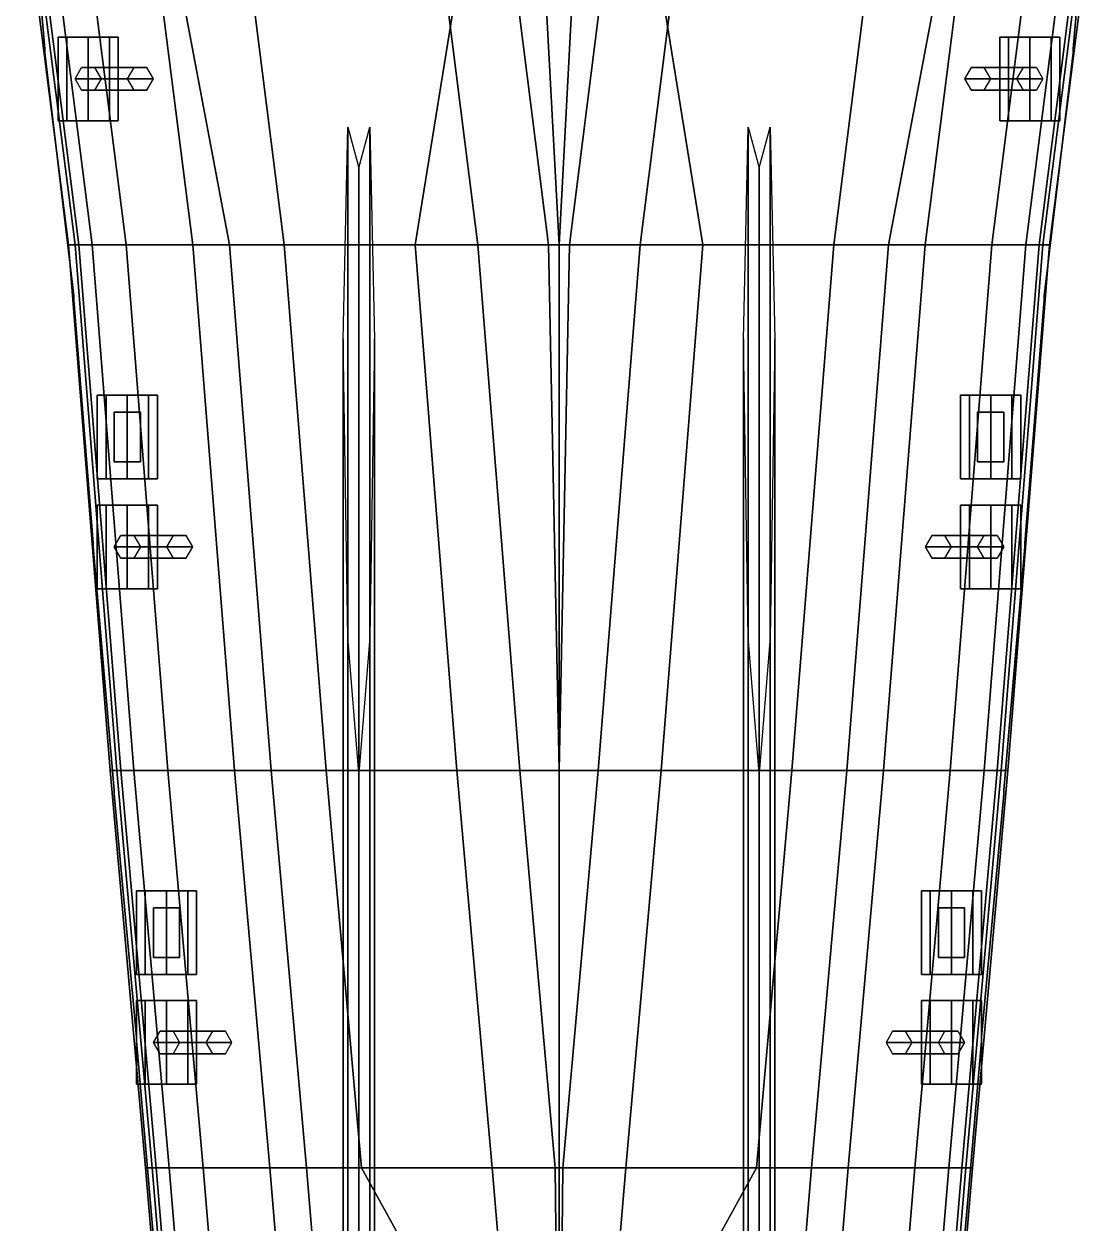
# Model space of a CAD drawing. Header units: millimetres. Extents: x -4.4 to 4.4, y -34.7 to 40.8.
# Drawn here: x -4.09 to 4.09, y -24.99 to -15.82 of the extents above; entities that cross this region are included whole.
import ezdxf

# ---------------------------------------------------------------- set-up
doc = ezdxf.new("R2010")
doc.units = ezdxf.units.MM
doc.layers.add('railings', color=6, linetype='Continuous')
doc.layers.add('superstructure', color=3, linetype='Continuous')

msp = doc.modelspace()

# ---------------------------------------------------------------- linework, layer by layer
for points in [[(-4.03, -14.9, 2.07), (-4.08, -14.9, 1.13), (-3.75, -17.51, 1.13), (-3.7, -17.51, 2.07)], [(-4.08, -14.9, 1.13), (-4, -14.9, 0.41), (-3.67, -17.51, 0.41), (-3.75, -17.51, 1.13)], [(-3.01, -14.9, 2.13), (-4.03, -14.9, 2.07), (-3.7, -17.51, 2.07), (-2.52, -17.51, 2.14)], [(-4, -14.9, 0.41), (-3.9, -14.9, 0.01), (-3.57, -17.51, 0.01), (-3.67, -17.51, 0.41)], [(-3.9, -14.9, 0.01), (-3.64, -14.9, -0.49), (-3.31, -17.51, -0.49), (-3.57, -17.51, 0.01)], [(-3.64, -14.9, -0.49), (-3.13, -14.9, -1.04), (-2.8, -17.51, -1.04), (-3.31, -17.51, -0.49)], [(-3.13, -14.9, -1.04), (-2.43, -14.9, -1.51), (-2.1, -17.51, -1.51), (-2.8, -17.51, -1.04)], [(-0.68, -14.9, 2.2), (-3.01, -14.9, 2.13), (-2.52, -17.51, 2.14), (-1.1, -17.51, 2.2)], [(-2.43, -14.9, -1.51), (-0.95, -14.9, -2.19), (-0.62, -17.51, -2.28), (-2.1, -17.51, -1.51)], [(-1.1, -17.51, 2.2), (1.1, -17.51, 2.2), (0.68, -14.9, 2.2), (-0.68, -14.9, 2.2)], [(-0.95, -14.9, -2.19), (-0.41, -14.9, -2.41), (-0.08, -17.51, -2.5), (-0.62, -17.51, -2.28)], [(-0.41, -14.9, -2.41), (-0.14, -14.9, -2.54), (0, -17.51, -2.5385), (-0.08, -17.51, -2.5)], [(0, -17.51, -2.5385), (0, -17.51, -2.5385), (-0.14, -14.9, -2.54), (0.14, -14.9, -2.54)], [(0.08, -17.51, -2.5), (0, -17.51, -2.5385), (0.14, -14.9, -2.54), (0.41, -14.9, -2.41)], [(0.62, -17.51, -2.28), (0.08, -17.51, -2.5), (0.41, -14.9, -2.41), (0.95, -14.9, -2.19)], [(2.1, -17.51, -1.51), (0.62, -17.51, -2.28), (0.95, -14.9, -2.19), (2.43, -14.9, -1.51)], [(1.1, -17.51, 2.2), (2.52, -17.51, 2.14), (3.01, -14.9, 2.13), (0.68, -14.9, 2.2)], [(2.8, -17.51, -1.04), (2.1, -17.51, -1.51), (2.43, -14.9, -1.51), (3.13, -14.9, -1.04)], [(2.52, -17.51, 2.14), (3.7, -17.51, 2.07), (4.03, -14.9, 2.07), (3.01, -14.9, 2.13)], [(3.31, -17.51, -0.49), (2.8, -17.51, -1.04), (3.13, -14.9, -1.04), (3.64, -14.9, -0.49)], [(3.57, -17.51, 0.01), (3.31, -17.51, -0.49), (3.64, -14.9, -0.49), (3.9, -14.9, 0.01)], [(3.67, -17.51, 0.41), (3.57, -17.51, 0.01), (3.9, -14.9, 0.01), (4, -14.9, 0.41)], [(3.75, -17.51, 1.13), (3.67, -17.51, 0.41), (4, -14.9, 0.41), (4.08, -14.9, 1.13)], [(3.7, -17.51, 2.07), (3.75, -17.51, 1.13), (4.08, -14.9, 1.13), (4.03, -14.9, 2.07)], [(-1.65, -18.23, -1.7), (-1.6149, -16.61, -1.7849), (-1.6149, -25.83, -1.7849), (-1.65, -25.83, -1.7)], [(-1.6149, -16.61, -1.7849), (-1.53, -16.92, -1.82), (-1.53, -25.83, -1.82), (-1.6149, -25.83, -1.7849)], [(-1.53, -16.92, -1.82), (-1.4451, -16.61, -1.7849), (-1.4451, -25.83, -1.7849), (-1.53, -25.83, -1.82)], [(-1.4451, -16.61, -1.7849), (-1.41, -18.23, -1.7), (-1.41, -25.83, -1.7), (-1.4451, -25.83, -1.7849)], [(1.41, -18.23, -1.7), (1.4451, -16.61, -1.7849), (1.4451, -25.83, -1.7849), (1.41, -25.83, -1.7)], [(1.4451, -16.61, -1.7849), (1.53, -16.92, -1.82), (1.53, -25.83, -1.82), (1.4451, -25.83, -1.7849)], [(1.53, -16.92, -1.82), (1.6149, -16.61, -1.7849), (1.6149, -25.83, -1.7849), (1.53, -25.83, -1.82)], [(1.6149, -16.61, -1.7849), (1.65, -18.23, -1.7), (1.65, -25.83, -1.7), (1.6149, -25.83, -1.7849)], [(-3.7, -17.51, 2.07), (-3.75, -17.51, 1.13), (-3.43, -21.53, 1.13), (-3.38, -21.53, 2.07)], [(-3.75, -17.51, 1.13), (-3.67, -17.51, 0.41), (-3.35, -21.53, 0.41), (-3.43, -21.53, 1.13)], [(-2.52, -17.51, 2.14), (-3.7, -17.51, 2.07), (-3.38, -21.53, 2.07), (-2.2, -21.53, 2.14)], [(-3.67, -17.51, 0.41), (-3.57, -17.51, 0.01), (-3.25, -21.53, 0.01), (-3.35, -21.53, 0.41)], [(-3.57, -17.51, 0.01), (-3.31, -17.51, -0.49), (-2.99, -21.53, -0.49), (-3.25, -21.53, 0.01)], [(-3.31, -17.51, -0.49), (-2.8, -17.51, -1.04), (-2.48, -21.53, -1.04), (-2.99, -21.53, -0.49)], [(-2.8, -17.51, -1.04), (-2.1, -17.51, -1.51), (-1.78, -21.53, -1.51), (-2.48, -21.53, -1.04)], [(-1.1, -17.51, 2.2), (-2.52, -17.51, 2.14), (-2.2, -21.53, 2.14), (-0.78, -21.53, 2.2)], [(-2.1, -17.51, -1.51), (-0.62, -17.51, -2.28), (-0.3, -21.53, -2.42), (-1.78, -21.53, -1.51)], [(-0.78, -21.53, 2.2), (0.78, -21.53, 2.2), (1.1, -17.51, 2.2), (-1.1, -17.51, 2.2)], [(-0.62, -17.51, -2.28), (-0.08, -17.51, -2.5), (0, -21.53, -2.5422), (-0.3, -21.53, -2.42)], [(0, -21.53, -2.5422), (0, -21.53, -2.5422), (-0.08, -17.51, -2.5), (0, -17.51, -2.5385)], [(0.3, -21.53, -2.42), (0, -21.53, -2.5422), (0.08, -17.51, -2.5), (0.62, -17.51, -2.28)], [(0, -21.53, -2.5422), (0, -21.53, -2.5422), (0, -17.51, -2.5385), (0.08, -17.51, -2.5)], [(1.78, -21.53, -1.51), (0.3, -21.53, -2.42), (0.62, -17.51, -2.28), (2.1, -17.51, -1.51)], [(0.78, -21.53, 2.2), (2.2, -21.53, 2.14), (2.52, -17.51, 2.14), (1.1, -17.51, 2.2)], [(2.48, -21.53, -1.04), (1.78, -21.53, -1.51), (2.1, -17.51, -1.51), (2.8, -17.51, -1.04)], [(2.2, -21.53, 2.14), (3.38, -21.53, 2.07), (3.7, -17.51, 2.07), (2.52, -17.51, 2.14)], [(2.99, -21.53, -0.49), (2.48, -21.53, -1.04), (2.8, -17.51, -1.04), (3.31, -17.51, -0.49)], [(3.25, -21.53, 0.01), (2.99, -21.53, -0.49), (3.31, -17.51, -0.49), (3.57, -17.51, 0.01)], [(3.35, -21.53, 0.41), (3.25, -21.53, 0.01), (3.57, -17.51, 0.01), (3.67, -17.51, 0.41)], [(3.43, -21.53, 1.13), (3.35, -21.53, 0.41), (3.67, -17.51, 0.41), (3.75, -17.51, 1.13)], [(3.38, -21.53, 2.07), (3.43, -21.53, 1.13), (3.75, -17.51, 1.13), (3.7, -17.51, 2.07)], [(-1.6149, -20.51, -1.6151), (-1.65, -18.23, -1.7), (-1.65, -25.83, -1.7), (-1.6149, -25.83, -1.6151)], [(-1.41, -18.23, -1.7), (-1.4451, -20.51, -1.6151), (-1.4451, -25.83, -1.6151), (-1.41, -25.83, -1.7)], [(1.4451, -20.51, -1.6151), (1.41, -18.23, -1.7), (1.41, -25.83, -1.7), (1.4451, -25.83, -1.6151)], [(1.65, -18.23, -1.7), (1.6149, -20.51, -1.6151), (1.6149, -25.83, -1.6151), (1.65, -25.83, -1.7)], [(-3.2, -18.79, 2.93), (-3.2, -18.79, 2.08), (-3.4, -18.79, 2.08), (-3.4, -18.79, 2.93)], [(-3.4, -18.79, 2.93), (-3.4, -18.79, 2.08), (-3.4, -19.17, 2.08), (-3.4, -19.17, 2.93)], [(-3.2, -19.17, 2.08), (-3.2, -18.79, 2.08), (-3.2, -18.79, 2.93), (-3.2, -19.17, 2.93)], [(3.2, -18.79, 2.93), (3.2, -18.79, 2.08), (3.2, -19.17, 2.08), (3.2, -19.17, 2.93)], [(3.4, -18.79, 2.93), (3.4, -18.79, 2.08), (3.2, -18.79, 2.08), (3.2, -18.79, 2.93)], [(3.4, -19.17, 2.08), (3.4, -18.79, 2.08), (3.4, -18.79, 2.93), (3.4, -19.17, 2.93)], [(-3.4, -19.17, 2.93), (-3.4, -19.17, 2.08), (-3.2, -19.17, 2.08), (-3.2, -19.17, 2.93)], [(3.2, -19.17, 2.93), (3.2, -19.17, 2.08), (3.4, -19.17, 2.08), (3.4, -19.17, 2.93)], [(-1.53, -21.55, -1.58), (-1.6149, -20.51, -1.6151), (-1.6149, -25.83, -1.6151), (-1.53, -25.83, -1.58)], [(-1.4451, -20.51, -1.6151), (-1.53, -21.55, -1.58), (-1.53, -25.83, -1.58), (-1.4451, -25.83, -1.6151)], [(1.53, -21.55, -1.58), (1.4451, -20.51, -1.6151), (1.4451, -25.83, -1.6151), (1.53, -25.83, -1.58)], [(1.6149, -20.51, -1.6151), (1.53, -21.55, -1.58), (1.53, -25.83, -1.58), (1.6149, -25.83, -1.6151)], [(-3.38, -21.53, 2.07), (-3.43, -21.53, 1.13), (-3.16, -24.57, 1.13), (-3.11, -24.57, 2.07)], [(-3.43, -21.53, 1.13), (-3.35, -21.53, 0.41), (-3.08, -24.57, 0.41), (-3.16, -24.57, 1.13)], [(-2.2, -21.53, 2.14), (-3.38, -21.53, 2.07), (-3.11, -24.57, 2.07), (-1.93, -24.57, 2.14)], [(-3.35, -21.53, 0.41), (-3.25, -21.53, 0.01), (-2.98, -24.57, 0.01), (-3.08, -24.57, 0.41)], [(-3.25, -21.53, 0.01), (-2.99, -21.53, -0.49), (-2.72, -24.57, -0.49), (-2.98, -24.57, 0.01)], [(-2.99, -21.53, -0.49), (-2.48, -21.53, -1.04), (-2.21, -24.57, -1.04), (-2.72, -24.57, -0.49)], [(-2.48, -21.53, -1.04), (-1.78, -21.53, -1.51), (-1.51, -24.57, -1.17), (-2.21, -24.57, -1.04)], [(-0.78, -21.53, 2.2), (-2.2, -21.53, 2.14), (-1.93, -24.57, 2.14), (-0.51, -24.57, 2.2)], [(-1.78, -21.53, -1.51), (-0.3, -21.53, -2.42), (-0.03, -24.57, -1.85), (-1.51, -24.57, -1.17)], [(-0.51, -24.57, 2.2), (0.51, -24.57, 2.2), (0.78, -21.53, 2.2), (-0.78, -21.53, 2.2)], [(-0.3, -21.53, -2.42), (0, -21.53, -2.5422), (0, -24.57, -1.8622), (-0.03, -24.57, -1.85)], [(0.03, -24.57, -1.85), (0, -24.57, -1.8622), (0, -21.53, -2.5422), (0.3, -21.53, -2.42)], [(1.51, -24.57, -1.17), (0.03, -24.57, -1.85), (0.3, -21.53, -2.42), (1.78, -21.53, -1.51)], [(0.51, -24.57, 2.2), (1.93, -24.57, 2.14), (2.2, -21.53, 2.14), (0.78, -21.53, 2.2)], [(2.21, -24.57, -1.04), (1.51, -24.57, -1.17), (1.78, -21.53, -1.51), (2.48, -21.53, -1.04)], [(1.93, -24.57, 2.14), (3.11, -24.57, 2.07), (3.38, -21.53, 2.07), (2.2, -21.53, 2.14)], [(2.72, -24.57, -0.49), (2.21, -24.57, -1.04), (2.48, -21.53, -1.04), (2.99, -21.53, -0.49)], [(2.98, -24.57, 0.01), (2.72, -24.57, -0.49), (2.99, -21.53, -0.49), (3.25, -21.53, 0.01)], [(3.08, -24.57, 0.41), (2.98, -24.57, 0.01), (3.25, -21.53, 0.01), (3.35, -21.53, 0.41)], [(3.16, -24.57, 1.13), (3.08, -24.57, 0.41), (3.35, -21.53, 0.41), (3.43, -21.53, 1.13)], [(3.11, -24.57, 2.07), (3.16, -24.57, 1.13), (3.43, -21.53, 1.13), (3.38, -21.53, 2.07)], [(-3.1, -22.58, 2.93), (-3.1, -22.58, 2.08), (-3.1, -22.96, 2.08), (-3.1, -22.96, 2.93)], [(-2.9, -22.58, 2.93), (-2.9, -22.58, 2.08), (-3.1, -22.58, 2.08), (-3.1, -22.58, 2.93)], [(-2.9, -22.96, 2.08), (-2.9, -22.58, 2.08), (-2.9, -22.58, 2.93), (-2.9, -22.96, 2.93)], [(3.1, -22.58, 2.93), (3.1, -22.58, 2.08), (2.9, -22.58, 2.08), (2.9, -22.58, 2.93)], [(2.9, -22.58, 2.93), (2.9, -22.58, 2.08), (2.9, -22.96, 2.08), (2.9, -22.96, 2.93)], [(3.1, -22.96, 2.08), (3.1, -22.58, 2.08), (3.1, -22.58, 2.93), (3.1, -22.96, 2.93)], [(-3.1, -22.96, 2.93), (-3.1, -22.96, 2.08), (-2.9, -22.96, 2.08), (-2.9, -22.96, 2.93)], [(2.9, -22.96, 2.93), (2.9, -22.96, 2.08), (3.1, -22.96, 2.08), (3.1, -22.96, 2.93)], [(-3.11, -24.57, 2.07), (-3.16, -24.57, 1.13), (-2.93, -27.31, 1.13), (-2.88, -27.31, 2.07)], [(-3.16, -24.57, 1.13), (-3.08, -24.57, 0.41), (-2.85, -27.31, 0.41), (-2.93, -27.31, 1.13)], [(-1.93, -24.57, 2.14), (-3.11, -24.57, 2.07), (-2.88, -27.31, 2.07), (-1.7, -27.31, 2.14)], [(-3.08, -24.57, 0.41), (-2.98, -24.57, 0.01), (-2.75, -27.31, 0.01), (-2.85, -27.31, 0.41)], [(-2.98, -24.57, 0.01), (-2.72, -24.57, -0.49), (-2.49, -27.31, -0.49), (-2.75, -27.31, 0.01)], [(-2.72, -24.57, -0.49), (-2.21, -24.57, -1.04), (-1.98, -27.31, -1.04), (-2.49, -27.31, -0.49)], [(-2.21, -24.57, -1.04), (-1.51, -24.57, -1.17), (0, -27.31, -1.1381), (-1.98, -27.31, -1.04)], [(-0.51, -24.57, 2.2), (-1.93, -24.57, 2.14), (-1.7, -27.31, 2.14), (-0.28, -27.31, 2.2)], [(-1.51, -24.57, -1.17), (-0.03, -24.57, -1.85), (0, -27.31, -1.1381)], [(-0.28, -27.31, 2.2), (0.28, -27.31, 2.2), (0.51, -24.57, 2.2), (-0.51, -24.57, 2.2)], [(-0.03, -24.57, -1.85), (0, -24.57, -1.8622), (0, -27.31, -1.1381)], [(1.98, -27.31, -1.04), (0, -27.31, -1.1381), (1.51, -24.57, -1.17), (2.21, -24.57, -1.04)], [(0, -24.57, -1.8622), (0.03, -24.57, -1.85), (0, -27.31, -1.1381)], [(0.03, -24.57, -1.85), (1.51, -24.57, -1.17), (0, -27.31, -1.1381)], [(0.28, -27.31, 2.2), (1.7, -27.31, 2.14), (1.93, -24.57, 2.14), (0.51, -24.57, 2.2)], [(1.7, -27.31, 2.14), (2.88, -27.31, 2.07), (3.11, -24.57, 2.07), (1.93, -24.57, 2.14)], [(2.49, -27.31, -0.49), (1.98, -27.31, -1.04), (2.21, -24.57, -1.04), (2.72, -24.57, -0.49)], [(2.75, -27.31, 0.01), (2.49, -27.31, -0.49), (2.72, -24.57, -0.49), (2.98, -24.57, 0.01)], [(2.85, -27.31, 0.41), (2.75, -27.31, 0.01), (2.98, -24.57, 0.01), (3.08, -24.57, 0.41)], [(2.93, -27.31, 1.13), (2.85, -27.31, 0.41), (3.08, -24.57, 0.41), (3.16, -24.57, 1.13)], [(2.88, -27.31, 2.07), (2.93, -27.31, 1.13), (3.16, -24.57, 1.13), (3.11, -24.57, 2.07)]]:
    msp.add_3dface(points)
at = {"layer": 'railings'}
for points in [[(-4.09, -14.15, 3.04), (-4.09, -14.15, 3.07), (-3.93, -16.01, 3.07), (-3.93, -16.01, 3.04)], [(-3.93, -16.01, 3.04), (-3.93, -16.01, 3.07), (-4.09, -14.15, 3.07), (-4.09, -14.15, 3.04)], [(-3.93, -16.01, 2.69), (-3.93, -16.01, 2.72), (-4.09, -14.15, 2.72), (-4.09, -14.15, 2.69)], [(-4.09, -14.15, 2.69), (-4.09, -14.15, 2.72), (-3.93, -16.01, 2.72), (-3.93, -16.01, 2.69)], [(4.09, -14.15, 2.69), (4.09, -14.15, 2.72), (3.93, -16.01, 2.72), (3.93, -16.01, 2.69)], [(3.93, -16.01, 2.69), (3.93, -16.01, 2.72), (4.09, -14.15, 2.72), (4.09, -14.15, 2.69)], [(3.93, -16.01, 3.04), (3.93, -16.01, 3.07), (4.09, -14.15, 3.07), (4.09, -14.15, 3.04)], [(4.09, -14.15, 3.04), (4.09, -14.15, 3.07), (3.93, -16.01, 3.07), (3.93, -16.01, 3.04)], [(-3.93, -16.04, 2.07), (-3.93, -16.01, 2.07), (-3.93, -16.01, 3.07), (-3.93, -16.04, 3.07)], [(-3.93, -16.04, 3.07), (-3.93, -16.01, 3.07), (-3.93, -16.01, 2.07), (-3.93, -16.04, 2.07)], [(-3.71, -17.9, 3.04), (-3.71, -17.9, 3.07), (-3.93, -16.04, 3.07), (-3.93, -16.04, 3.04)], [(-3.93, -16.04, 3.04), (-3.93, -16.04, 3.07), (-3.71, -17.9, 3.07), (-3.71, -17.9, 3.04)], [(-3.93, -16.04, 2.69), (-3.93, -16.04, 2.72), (-3.71, -17.9, 2.72), (-3.71, -17.9, 2.69)], [(-3.71, -17.9, 2.69), (-3.71, -17.9, 2.72), (-3.93, -16.04, 2.72), (-3.93, -16.04, 2.69)], [(3.71, -17.9, 2.69), (3.71, -17.9, 2.72), (3.93, -16.04, 2.72), (3.93, -16.04, 2.69)], [(3.93, -16.04, 2.69), (3.93, -16.04, 2.72), (3.71, -17.9, 2.72), (3.71, -17.9, 2.69)], [(3.93, -16.04, 3.04), (3.93, -16.04, 3.07), (3.71, -17.9, 3.07), (3.71, -17.9, 3.04)], [(3.71, -17.9, 3.04), (3.71, -17.9, 3.07), (3.93, -16.04, 3.07), (3.93, -16.04, 3.04)], [(3.93, -16.04, 3.07), (3.93, -16.01, 3.07), (3.93, -16.01, 2.07), (3.93, -16.04, 2.07)], [(3.93, -16.04, 2.07), (3.93, -16.01, 2.07), (3.93, -16.01, 3.07), (3.93, -16.04, 3.07)], [(-3.71, -17.93, 3.07), (-3.71, -17.9, 3.07), (-3.71, -17.9, 2.07), (-3.71, -17.93, 2.07)], [(-3.71, -17.93, 2.07), (-3.71, -17.9, 2.07), (-3.71, -17.9, 3.07), (-3.71, -17.93, 3.07)], [(-3.71, -17.93, 3.04), (-3.71, -17.93, 3.07), (-3.56, -19.79, 3.07), (-3.56, -19.79, 3.04)], [(-3.56, -19.79, 3.04), (-3.56, -19.79, 3.07), (-3.71, -17.93, 3.07), (-3.71, -17.93, 3.04)], [(-3.56, -19.79, 2.69), (-3.56, -19.79, 2.72), (-3.71, -17.93, 2.72), (-3.71, -17.93, 2.69)], [(-3.71, -17.93, 2.69), (-3.71, -17.93, 2.72), (-3.56, -19.79, 2.72), (-3.56, -19.79, 2.69)], [(3.71, -17.93, 2.69), (3.71, -17.93, 2.72), (3.56, -19.79, 2.72), (3.56, -19.79, 2.69)], [(3.56, -19.79, 2.69), (3.56, -19.79, 2.72), (3.71, -17.93, 2.72), (3.71, -17.93, 2.69)], [(3.56, -19.79, 3.04), (3.56, -19.79, 3.07), (3.71, -17.93, 3.07), (3.71, -17.93, 3.04)], [(3.71, -17.93, 3.04), (3.71, -17.93, 3.07), (3.56, -19.79, 3.07), (3.56, -19.79, 3.04)], [(3.71, -17.93, 2.07), (3.71, -17.9, 2.07), (3.71, -17.9, 3.07), (3.71, -17.93, 3.07)], [(3.71, -17.93, 3.07), (3.71, -17.9, 3.07), (3.71, -17.9, 2.07), (3.71, -17.93, 2.07)], [(-3.56, -19.82, 2.07), (-3.56, -19.79, 2.07), (-3.56, -19.79, 3.07), (-3.56, -19.82, 3.07)], [(-3.56, -19.82, 3.07), (-3.56, -19.79, 3.07), (-3.56, -19.79, 2.07), (-3.56, -19.82, 2.07)], [(3.56, -19.82, 3.07), (3.56, -19.79, 3.07), (3.56, -19.79, 2.07), (3.56, -19.82, 2.07)], [(3.56, -19.82, 2.07), (3.56, -19.79, 2.07), (3.56, -19.79, 3.07), (3.56, -19.82, 3.07)], [(-3.4, -21.68, 3.04), (-3.4, -21.68, 3.07), (-3.56, -19.82, 3.07), (-3.56, -19.82, 3.04)], [(-3.56, -19.82, 3.04), (-3.56, -19.82, 3.07), (-3.4, -21.68, 3.07), (-3.4, -21.68, 3.04)], [(-3.56, -19.82, 2.69), (-3.56, -19.82, 2.72), (-3.4, -21.68, 2.72), (-3.4, -21.68, 2.69)], [(-3.4, -21.68, 2.69), (-3.4, -21.68, 2.72), (-3.56, -19.82, 2.72), (-3.56, -19.82, 2.69)], [(3.4, -21.68, 2.69), (3.4, -21.68, 2.72), (3.56, -19.82, 2.72), (3.56, -19.82, 2.69)], [(3.56, -19.82, 2.69), (3.56, -19.82, 2.72), (3.4, -21.68, 2.72), (3.4, -21.68, 2.69)], [(3.56, -19.82, 3.04), (3.56, -19.82, 3.07), (3.4, -21.68, 3.07), (3.4, -21.68, 3.04)], [(3.4, -21.68, 3.04), (3.4, -21.68, 3.07), (3.56, -19.82, 3.07), (3.56, -19.82, 3.04)], [(-3.4, -21.71, 3.07), (-3.4, -21.68, 3.07), (-3.4, -21.68, 2.07), (-3.4, -21.71, 2.07)], [(-3.4, -21.71, 2.07), (-3.4, -21.68, 2.07), (-3.4, -21.68, 3.07), (-3.4, -21.71, 3.07)], [(-3.23, -23.57, 3.04), (-3.23, -23.57, 3.07), (-3.4, -21.71, 3.07), (-3.4, -21.71, 3.04)], [(-3.4, -21.71, 3.04), (-3.4, -21.71, 3.07), (-3.23, -23.57, 3.07), (-3.23, -23.57, 3.04)], [(-3.4, -21.71, 2.69), (-3.4, -21.71, 2.72), (-3.23, -23.57, 2.72), (-3.23, -23.57, 2.69)], [(-3.23, -23.57, 2.69), (-3.23, -23.57, 2.72), (-3.4, -21.71, 2.72), (-3.4, -21.71, 2.69)], [(3.23, -23.57, 2.69), (3.23, -23.57, 2.72), (3.4, -21.71, 2.72), (3.4, -21.71, 2.69)], [(3.4, -21.71, 2.69), (3.4, -21.71, 2.72), (3.23, -23.57, 2.72), (3.23, -23.57, 2.69)], [(3.4, -21.71, 3.04), (3.4, -21.71, 3.07), (3.23, -23.57, 3.07), (3.23, -23.57, 3.04)], [(3.23, -23.57, 3.04), (3.23, -23.57, 3.07), (3.4, -21.71, 3.07), (3.4, -21.71, 3.04)], [(3.4, -21.71, 2.07), (3.4, -21.68, 2.07), (3.4, -21.68, 3.07), (3.4, -21.71, 3.07)], [(3.4, -21.71, 3.07), (3.4, -21.68, 3.07), (3.4, -21.68, 2.07), (3.4, -21.71, 2.07)], [(-3.23, -23.6, 3.07), (-3.23, -23.57, 3.07), (-3.23, -23.57, 2.07), (-3.23, -23.6, 2.07)], [(-3.23, -23.6, 2.07), (-3.23, -23.57, 2.07), (-3.23, -23.57, 3.07), (-3.23, -23.6, 3.07)], [(-3.23, -23.6, 3.04), (-3.23, -23.6, 3.07), (-3.07, -25.46, 3.07), (-3.07, -25.46, 3.04)], [(-3.07, -25.46, 3.04), (-3.07, -25.46, 3.07), (-3.23, -23.6, 3.07), (-3.23, -23.6, 3.04)], [(-3.07, -25.46, 2.69), (-3.07, -25.46, 2.72), (-3.23, -23.6, 2.72), (-3.23, -23.6, 2.69)], [(-3.23, -23.6, 2.69), (-3.23, -23.6, 2.72), (-3.07, -25.46, 2.72), (-3.07, -25.46, 2.69)], [(3.23, -23.6, 2.69), (3.23, -23.6, 2.72), (3.07, -25.46, 2.72), (3.07, -25.46, 2.69)], [(3.07, -25.46, 2.69), (3.07, -25.46, 2.72), (3.23, -23.6, 2.72), (3.23, -23.6, 2.69)], [(3.07, -25.46, 3.04), (3.07, -25.46, 3.07), (3.23, -23.6, 3.07), (3.23, -23.6, 3.04)], [(3.23, -23.6, 3.04), (3.23, -23.6, 3.07), (3.07, -25.46, 3.07), (3.07, -25.46, 3.04)], [(3.23, -23.6, 2.07), (3.23, -23.57, 2.07), (3.23, -23.57, 3.07), (3.23, -23.6, 3.07)], [(3.23, -23.6, 3.07), (3.23, -23.57, 3.07), (3.23, -23.57, 2.07), (3.23, -23.6, 2.07)]]:
    msp.add_3dface(points, dxfattribs=at)
at = {"layer": 'superstructure'}
for points in [[(-3.7626, -15.92, 3.2626), (-3.37, -15.92, 3.1), (-3.4374, -15.92, 2.9374), (-3.83, -15.92, 3.1)], [(-3.83, -16.56, 3.1), (-3.7626, -16.56, 3.2626), (-3.7626, -15.92, 3.2626), (-3.83, -15.92, 3.1)], [(-3.83, -15.92, 3.1), (-3.4374, -15.92, 2.9374), (-3.6, -15.92, 2.87), (-3.7626, -15.92, 2.9374)], [(-3.7626, -16.56, 2.9374), (-3.83, -16.56, 3.1), (-3.83, -15.92, 3.1), (-3.7626, -15.92, 2.9374)], [(-3.6, -15.92, 3.33), (-3.4374, -15.92, 3.2626), (-3.37, -15.92, 3.1), (-3.7626, -15.92, 3.2626)], [(-3.6, -16.56, 2.87), (-3.7626, -16.56, 2.9374), (-3.7626, -15.92, 2.9374), (-3.6, -15.92, 2.87)], [(-3.7626, -16.56, 3.2626), (-3.6, -16.56, 3.33), (-3.6, -15.92, 3.33), (-3.7626, -15.92, 3.2626)], [(-3.4374, -16.56, 2.9374), (-3.6, -16.56, 2.87), (-3.6, -15.92, 2.87), (-3.4374, -15.92, 2.9374)], [(-3.6, -16.56, 3.33), (-3.4374, -16.56, 3.2626), (-3.4374, -15.92, 3.2626), (-3.6, -15.92, 3.33)], [(-3.4374, -16.56, 3.2626), (-3.37, -16.56, 3.1), (-3.37, -15.92, 3.1), (-3.4374, -15.92, 3.2626)], [(-3.37, -16.56, 3.1), (-3.4374, -16.56, 2.9374), (-3.4374, -15.92, 2.9374), (-3.37, -15.92, 3.1)], [(3.4374, -15.92, 3.2626), (3.37, -15.92, 3.1), (3.37, -16.56, 3.1), (3.4374, -16.56, 3.2626)], [(3.37, -15.92, 3.1), (3.4374, -15.92, 2.9374), (3.4374, -16.56, 2.9374), (3.37, -16.56, 3.1)], [(3.7626, -15.92, 2.9374), (3.37, -15.92, 3.1), (3.4374, -15.92, 3.2626), (3.83, -15.92, 3.1)], [(3.6, -15.92, 2.87), (3.4374, -15.92, 2.9374), (3.37, -15.92, 3.1), (3.7626, -15.92, 2.9374)], [(3.4374, -15.92, 2.9374), (3.6, -15.92, 2.87), (3.6, -16.56, 2.87), (3.4374, -16.56, 2.9374)], [(3.6, -15.92, 3.33), (3.4374, -15.92, 3.2626), (3.4374, -16.56, 3.2626), (3.6, -16.56, 3.33)], [(3.83, -15.92, 3.1), (3.4374, -15.92, 3.2626), (3.6, -15.92, 3.33), (3.7626, -15.92, 3.2626)], [(3.6, -15.92, 2.87), (3.7626, -15.92, 2.9374), (3.7626, -16.56, 2.9374), (3.6, -16.56, 2.87)], [(3.7626, -15.92, 3.2626), (3.6, -15.92, 3.33), (3.6, -16.56, 3.33), (3.7626, -16.56, 3.2626)], [(3.83, -15.92, 3.1), (3.7626, -15.92, 3.2626), (3.7626, -16.56, 3.2626), (3.83, -16.56, 3.1)], [(3.7626, -15.92, 2.9374), (3.83, -15.92, 3.1), (3.83, -16.56, 3.1), (3.7626, -16.56, 2.9374)], [(-3.25, -16.1534, 2.09), (-3.3, -16.24, 2.09), (-3.7, -16.24, 2.93), (-3.65, -16.1534, 2.93)], [(-3.15, -16.1534, 2.09), (-3.25, -16.1534, 2.09), (-3.65, -16.1534, 2.93), (-3.55, -16.1534, 2.93)], [(-3.1, -16.24, 2.09), (-3.15, -16.1534, 2.09), (-3.55, -16.1534, 2.93), (-3.5, -16.24, 2.93)], [(3.15, -16.1534, 2.09), (3.1, -16.24, 2.09), (3.5, -16.24, 2.93), (3.55, -16.1534, 2.93)], [(3.25, -16.1534, 2.09), (3.15, -16.1534, 2.09), (3.55, -16.1534, 2.93), (3.65, -16.1534, 2.93)], [(3.3, -16.24, 2.09), (3.25, -16.1534, 2.09), (3.65, -16.1534, 2.93), (3.7, -16.24, 2.93)], [(-3.3, -16.24, 2.09), (-3.25, -16.3266, 2.09), (-3.65, -16.3266, 2.93), (-3.7, -16.24, 2.93)], [(-3.15, -16.3266, 2.09), (-3.1, -16.24, 2.09), (-3.5, -16.24, 2.93), (-3.55, -16.3266, 2.93)], [(3.1, -16.24, 2.09), (3.15, -16.3266, 2.09), (3.55, -16.3266, 2.93), (3.5, -16.24, 2.93)], [(3.25, -16.3266, 2.09), (3.3, -16.24, 2.09), (3.7, -16.24, 2.93), (3.65, -16.3266, 2.93)], [(-3.25, -16.3266, 2.09), (-3.15, -16.3266, 2.09), (-3.55, -16.3266, 2.93), (-3.65, -16.3266, 2.93)], [(3.15, -16.3266, 2.09), (3.25, -16.3266, 2.09), (3.65, -16.3266, 2.93), (3.55, -16.3266, 2.93)], [(-3.83, -16.56, 3.1), (-3.4374, -16.56, 3.2626), (-3.6, -16.56, 3.33), (-3.7626, -16.56, 3.2626)], [(-3.7626, -16.56, 2.9374), (-3.37, -16.56, 3.1), (-3.4374, -16.56, 3.2626), (-3.83, -16.56, 3.1)], [(-3.6, -16.56, 2.87), (-3.4374, -16.56, 2.9374), (-3.37, -16.56, 3.1), (-3.7626, -16.56, 2.9374)], [(3.7626, -16.56, 3.2626), (3.37, -16.56, 3.1), (3.4374, -16.56, 2.9374), (3.83, -16.56, 3.1)], [(3.6, -16.56, 3.33), (3.4374, -16.56, 3.2626), (3.37, -16.56, 3.1), (3.7626, -16.56, 3.2626)], [(3.83, -16.56, 3.1), (3.4374, -16.56, 2.9374), (3.6, -16.56, 2.87), (3.7626, -16.56, 2.9374)], [(-3.53, -19.3, 3.1), (-3.4626, -19.3, 3.2626), (-3.4626, -18.66, 3.2626), (-3.53, -18.66, 3.1)], [(-3.4626, -18.66, 3.2626), (-3.07, -18.66, 3.1), (-3.1374, -18.66, 2.9374), (-3.53, -18.66, 3.1)], [(-3.4626, -19.3, 2.9374), (-3.53, -19.3, 3.1), (-3.53, -18.66, 3.1), (-3.4626, -18.66, 2.9374)], [(-3.53, -18.66, 3.1), (-3.1374, -18.66, 2.9374), (-3.3, -18.66, 2.87), (-3.4626, -18.66, 2.9374)], [(-3.3, -18.66, 3.33), (-3.1374, -18.66, 3.2626), (-3.07, -18.66, 3.1), (-3.4626, -18.66, 3.2626)], [(-3.3, -19.3, 2.87), (-3.4626, -19.3, 2.9374), (-3.4626, -18.66, 2.9374), (-3.3, -18.66, 2.87)], [(-3.4626, -19.3, 3.2626), (-3.3, -19.3, 3.33), (-3.3, -18.66, 3.33), (-3.4626, -18.66, 3.2626)], [(-3.1374, -19.3, 2.9374), (-3.3, -19.3, 2.87), (-3.3, -18.66, 2.87), (-3.1374, -18.66, 2.9374)], [(-3.3, -19.3, 3.33), (-3.1374, -19.3, 3.2626), (-3.1374, -18.66, 3.2626), (-3.3, -18.66, 3.33)], [(-3.1374, -19.3, 3.2626), (-3.07, -19.3, 3.1), (-3.07, -18.66, 3.1), (-3.1374, -18.66, 3.2626)], [(-3.07, -19.3, 3.1), (-3.1374, -19.3, 2.9374), (-3.1374, -18.66, 2.9374), (-3.07, -18.66, 3.1)], [(3.1374, -18.66, 3.2626), (3.07, -18.66, 3.1), (3.07, -19.3, 3.1), (3.1374, -19.3, 3.2626)], [(3.4626, -18.66, 2.9374), (3.07, -18.66, 3.1), (3.1374, -18.66, 3.2626), (3.53, -18.66, 3.1)], [(3.07, -18.66, 3.1), (3.1374, -18.66, 2.9374), (3.1374, -19.3, 2.9374), (3.07, -19.3, 3.1)], [(3.3, -18.66, 2.87), (3.1374, -18.66, 2.9374), (3.07, -18.66, 3.1), (3.4626, -18.66, 2.9374)], [(3.53, -18.66, 3.1), (3.1374, -18.66, 3.2626), (3.3, -18.66, 3.33), (3.4626, -18.66, 3.2626)], [(3.1374, -18.66, 2.9374), (3.3, -18.66, 2.87), (3.3, -19.3, 2.87), (3.1374, -19.3, 2.9374)], [(3.3, -18.66, 3.33), (3.1374, -18.66, 3.2626), (3.1374, -19.3, 3.2626), (3.3, -19.3, 3.33)], [(3.3, -18.66, 2.87), (3.4626, -18.66, 2.9374), (3.4626, -19.3, 2.9374), (3.3, -19.3, 2.87)], [(3.4626, -18.66, 3.2626), (3.3, -18.66, 3.33), (3.3, -19.3, 3.33), (3.4626, -19.3, 3.2626)], [(3.53, -18.66, 3.1), (3.4626, -18.66, 3.2626), (3.4626, -19.3, 3.2626), (3.53, -19.3, 3.1)], [(3.4626, -18.66, 2.9374), (3.53, -18.66, 3.1), (3.53, -19.3, 3.1), (3.4626, -19.3, 2.9374)], [(-3.53, -19.3, 3.1), (-3.1374, -19.3, 3.2626), (-3.3, -19.3, 3.33), (-3.4626, -19.3, 3.2626)], [(-3.4626, -19.3, 2.9374), (-3.07, -19.3, 3.1), (-3.1374, -19.3, 3.2626), (-3.53, -19.3, 3.1)], [(-3.3, -19.3, 2.87), (-3.1374, -19.3, 2.9374), (-3.07, -19.3, 3.1), (-3.4626, -19.3, 2.9374)], [(3.4626, -19.3, 3.2626), (3.07, -19.3, 3.1), (3.1374, -19.3, 2.9374), (3.53, -19.3, 3.1)], [(3.3, -19.3, 3.33), (3.1374, -19.3, 3.2626), (3.07, -19.3, 3.1), (3.4626, -19.3, 3.2626)], [(3.53, -19.3, 3.1), (3.1374, -19.3, 2.9374), (3.3, -19.3, 2.87), (3.4626, -19.3, 2.9374)], [(-3.53, -20.14, 3.1), (-3.4626, -20.14, 3.2626), (-3.4626, -19.5, 3.2626), (-3.53, -19.5, 3.1)], [(-3.4626, -20.14, 2.9374), (-3.53, -20.14, 3.1), (-3.53, -19.5, 3.1), (-3.4626, -19.5, 2.9374)], [(-3.4626, -19.5, 3.2626), (-3.07, -19.5, 3.1), (-3.1374, -19.5, 2.9374), (-3.53, -19.5, 3.1)], [(-3.53, -19.5, 3.1), (-3.1374, -19.5, 2.9374), (-3.3, -19.5, 2.87), (-3.4626, -19.5, 2.9374)], [(-3.3, -20.14, 2.87), (-3.4626, -20.14, 2.9374), (-3.4626, -19.5, 2.9374), (-3.3, -19.5, 2.87)], [(-3.4626, -20.14, 3.2626), (-3.3, -20.14, 3.33), (-3.3, -19.5, 3.33), (-3.4626, -19.5, 3.2626)], [(-3.3, -19.5, 3.33), (-3.1374, -19.5, 3.2626), (-3.07, -19.5, 3.1), (-3.4626, -19.5, 3.2626)], [(-3.1374, -20.14, 2.9374), (-3.3, -20.14, 2.87), (-3.3, -19.5, 2.87), (-3.1374, -19.5, 2.9374)], [(-3.3, -20.14, 3.33), (-3.1374, -20.14, 3.2626), (-3.1374, -19.5, 3.2626), (-3.3, -19.5, 3.33)], [(-3.1374, -20.14, 3.2626), (-3.07, -20.14, 3.1), (-3.07, -19.5, 3.1), (-3.1374, -19.5, 3.2626)], [(-3.07, -20.14, 3.1), (-3.1374, -20.14, 2.9374), (-3.1374, -19.5, 2.9374), (-3.07, -19.5, 3.1)], [(3.1374, -19.5, 3.2626), (3.07, -19.5, 3.1), (3.07, -20.14, 3.1), (3.1374, -20.14, 3.2626)], [(3.07, -19.5, 3.1), (3.1374, -19.5, 2.9374), (3.1374, -20.14, 2.9374), (3.07, -20.14, 3.1)], [(3.4626, -19.5, 2.9374), (3.07, -19.5, 3.1), (3.1374, -19.5, 3.2626), (3.53, -19.5, 3.1)], [(3.3, -19.5, 2.87), (3.1374, -19.5, 2.9374), (3.07, -19.5, 3.1), (3.4626, -19.5, 2.9374)], [(3.1374, -19.5, 2.9374), (3.3, -19.5, 2.87), (3.3, -20.14, 2.87), (3.1374, -20.14, 2.9374)], [(3.3, -19.5, 3.33), (3.1374, -19.5, 3.2626), (3.1374, -20.14, 3.2626), (3.3, -20.14, 3.33)], [(3.53, -19.5, 3.1), (3.1374, -19.5, 3.2626), (3.3, -19.5, 3.33), (3.4626, -19.5, 3.2626)], [(3.3, -19.5, 2.87), (3.4626, -19.5, 2.9374), (3.4626, -20.14, 2.9374), (3.3, -20.14, 2.87)], [(3.4626, -19.5, 3.2626), (3.3, -19.5, 3.33), (3.3, -20.14, 3.33), (3.4626, -20.14, 3.2626)], [(3.53, -19.5, 3.1), (3.4626, -19.5, 3.2626), (3.4626, -20.14, 3.2626), (3.53, -20.14, 3.1)], [(3.4626, -19.5, 2.9374), (3.53, -19.5, 3.1), (3.53, -20.14, 3.1), (3.4626, -20.14, 2.9374)], [(-2.95, -19.7334, 2.09), (-3, -19.82, 2.09), (-3.4, -19.82, 2.93), (-3.35, -19.7334, 2.93)], [(-2.85, -19.7334, 2.09), (-2.95, -19.7334, 2.09), (-3.35, -19.7334, 2.93), (-3.25, -19.7334, 2.93)], [(-2.8, -19.82, 2.09), (-2.85, -19.7334, 2.09), (-3.25, -19.7334, 2.93), (-3.2, -19.82, 2.93)], [(2.85, -19.7334, 2.09), (2.8, -19.82, 2.09), (3.2, -19.82, 2.93), (3.25, -19.7334, 2.93)], [(2.95, -19.7334, 2.09), (2.85, -19.7334, 2.09), (3.25, -19.7334, 2.93), (3.35, -19.7334, 2.93)], [(3, -19.82, 2.09), (2.95, -19.7334, 2.09), (3.35, -19.7334, 2.93), (3.4, -19.82, 2.93)], [(-3, -19.82, 2.09), (-2.95, -19.9066, 2.09), (-3.35, -19.9066, 2.93), (-3.4, -19.82, 2.93)], [(-2.85, -19.9066, 2.09), (-2.8, -19.82, 2.09), (-3.2, -19.82, 2.93), (-3.25, -19.9066, 2.93)], [(2.8, -19.82, 2.09), (2.85, -19.9066, 2.09), (3.25, -19.9066, 2.93), (3.2, -19.82, 2.93)], [(2.95, -19.9066, 2.09), (3, -19.82, 2.09), (3.4, -19.82, 2.93), (3.35, -19.9066, 2.93)], [(-2.95, -19.9066, 2.09), (-2.85, -19.9066, 2.09), (-3.25, -19.9066, 2.93), (-3.35, -19.9066, 2.93)], [(2.85, -19.9066, 2.09), (2.95, -19.9066, 2.09), (3.35, -19.9066, 2.93), (3.25, -19.9066, 2.93)], [(-3.53, -20.14, 3.1), (-3.1374, -20.14, 3.2626), (-3.3, -20.14, 3.33), (-3.4626, -20.14, 3.2626)], [(-3.4626, -20.14, 2.9374), (-3.07, -20.14, 3.1), (-3.1374, -20.14, 3.2626), (-3.53, -20.14, 3.1)], [(-3.3, -20.14, 2.87), (-3.1374, -20.14, 2.9374), (-3.07, -20.14, 3.1), (-3.4626, -20.14, 2.9374)], [(3.4626, -20.14, 3.2626), (3.07, -20.14, 3.1), (3.1374, -20.14, 2.9374), (3.53, -20.14, 3.1)], [(3.3, -20.14, 3.33), (3.1374, -20.14, 3.2626), (3.07, -20.14, 3.1), (3.4626, -20.14, 3.2626)], [(3.53, -20.14, 3.1), (3.1374, -20.14, 2.9374), (3.3, -20.14, 2.87), (3.4626, -20.14, 2.9374)], [(-3.1626, -22.45, 3.2626), (-2.77, -22.45, 3.1), (-2.8374, -22.45, 2.9374), (-3.23, -22.45, 3.1)], [(-3.23, -23.09, 3.1), (-3.1626, -23.09, 3.2626), (-3.1626, -22.45, 3.2626), (-3.23, -22.45, 3.1)], [(-3.23, -22.45, 3.1), (-2.8374, -22.45, 2.9374), (-3, -22.45, 2.87), (-3.1626, -22.45, 2.9374)], [(-3.1626, -23.09, 2.9374), (-3.23, -23.09, 3.1), (-3.23, -22.45, 3.1), (-3.1626, -22.45, 2.9374)], [(-3, -22.45, 3.33), (-2.8374, -22.45, 3.2626), (-2.77, -22.45, 3.1), (-3.1626, -22.45, 3.2626)], [(-3, -23.09, 2.87), (-3.1626, -23.09, 2.9374), (-3.1626, -22.45, 2.9374), (-3, -22.45, 2.87)], [(-3.1626, -23.09, 3.2626), (-3, -23.09, 3.33), (-3, -22.45, 3.33), (-3.1626, -22.45, 3.2626)], [(-2.8374, -23.09, 2.9374), (-3, -23.09, 2.87), (-3, -22.45, 2.87), (-2.8374, -22.45, 2.9374)], [(-3, -23.09, 3.33), (-2.8374, -23.09, 3.2626), (-2.8374, -22.45, 3.2626), (-3, -22.45, 3.33)], [(-2.8374, -23.09, 3.2626), (-2.77, -23.09, 3.1), (-2.77, -22.45, 3.1), (-2.8374, -22.45, 3.2626)], [(-2.77, -23.09, 3.1), (-2.8374, -23.09, 2.9374), (-2.8374, -22.45, 2.9374), (-2.77, -22.45, 3.1)], [(3.1626, -22.45, 2.9374), (2.77, -22.45, 3.1), (2.8374, -22.45, 3.2626), (3.23, -22.45, 3.1)], [(2.8374, -22.45, 3.2626), (2.77, -22.45, 3.1), (2.77, -23.09, 3.1), (2.8374, -23.09, 3.2626)], [(3, -22.45, 2.87), (2.8374, -22.45, 2.9374), (2.77, -22.45, 3.1), (3.1626, -22.45, 2.9374)], [(2.77, -22.45, 3.1), (2.8374, -22.45, 2.9374), (2.8374, -23.09, 2.9374), (2.77, -23.09, 3.1)], [(3.23, -22.45, 3.1), (2.8374, -22.45, 3.2626), (3, -22.45, 3.33), (3.1626, -22.45, 3.2626)], [(2.8374, -22.45, 2.9374), (3, -22.45, 2.87), (3, -23.09, 2.87), (2.8374, -23.09, 2.9374)], [(3, -22.45, 3.33), (2.8374, -22.45, 3.2626), (2.8374, -23.09, 3.2626), (3, -23.09, 3.33)], [(3, -22.45, 2.87), (3.1626, -22.45, 2.9374), (3.1626, -23.09, 2.9374), (3, -23.09, 2.87)], [(3.1626, -22.45, 3.2626), (3, -22.45, 3.33), (3, -23.09, 3.33), (3.1626, -23.09, 3.2626)], [(3.23, -22.45, 3.1), (3.1626, -22.45, 3.2626), (3.1626, -23.09, 3.2626), (3.23, -23.09, 3.1)], [(3.1626, -22.45, 2.9374), (3.23, -22.45, 3.1), (3.23, -23.09, 3.1), (3.1626, -23.09, 2.9374)], [(-3.1626, -23.09, 2.9374), (-2.77, -23.09, 3.1), (-2.8374, -23.09, 3.2626), (-3.23, -23.09, 3.1)], [(-3.23, -23.09, 3.1), (-2.8374, -23.09, 3.2626), (-3, -23.09, 3.33), (-3.1626, -23.09, 3.2626)], [(-3, -23.09, 2.87), (-2.8374, -23.09, 2.9374), (-2.77, -23.09, 3.1), (-3.1626, -23.09, 2.9374)], [(3, -23.09, 3.33), (2.8374, -23.09, 3.2626), (2.77, -23.09, 3.1), (3.1626, -23.09, 3.2626)], [(3.1626, -23.09, 3.2626), (2.77, -23.09, 3.1), (2.8374, -23.09, 2.9374), (3.23, -23.09, 3.1)], [(3.23, -23.09, 3.1), (2.8374, -23.09, 2.9374), (3, -23.09, 2.87), (3.1626, -23.09, 2.9374)], [(-3.23, -23.93, 3.1), (-3.1626, -23.93, 3.2626), (-3.1626, -23.29, 3.2626), (-3.23, -23.29, 3.1)], [(-3.1626, -23.29, 3.2626), (-2.77, -23.29, 3.1), (-2.8374, -23.29, 2.9374), (-3.23, -23.29, 3.1)], [(-3.1626, -23.93, 2.9374), (-3.23, -23.93, 3.1), (-3.23, -23.29, 3.1), (-3.1626, -23.29, 2.9374)], [(-3.23, -23.29, 3.1), (-2.8374, -23.29, 2.9374), (-3, -23.29, 2.87), (-3.1626, -23.29, 2.9374)], [(-3, -23.29, 3.33), (-2.8374, -23.29, 3.2626), (-2.77, -23.29, 3.1), (-3.1626, -23.29, 3.2626)], [(-3, -23.93, 2.87), (-3.1626, -23.93, 2.9374), (-3.1626, -23.29, 2.9374), (-3, -23.29, 2.87)], [(-3.1626, -23.93, 3.2626), (-3, -23.93, 3.33), (-3, -23.29, 3.33), (-3.1626, -23.29, 3.2626)], [(-2.8374, -23.93, 2.9374), (-3, -23.93, 2.87), (-3, -23.29, 2.87), (-2.8374, -23.29, 2.9374)], [(-3, -23.93, 3.33), (-2.8374, -23.93, 3.2626), (-2.8374, -23.29, 3.2626), (-3, -23.29, 3.33)], [(-2.8374, -23.93, 3.2626), (-2.77, -23.93, 3.1), (-2.77, -23.29, 3.1), (-2.8374, -23.29, 3.2626)], [(-2.77, -23.93, 3.1), (-2.8374, -23.93, 2.9374), (-2.8374, -23.29, 2.9374), (-2.77, -23.29, 3.1)], [(2.8374, -23.29, 3.2626), (2.77, -23.29, 3.1), (2.77, -23.93, 3.1), (2.8374, -23.93, 3.2626)], [(3.1626, -23.29, 2.9374), (2.77, -23.29, 3.1), (2.8374, -23.29, 3.2626), (3.23, -23.29, 3.1)], [(2.77, -23.29, 3.1), (2.8374, -23.29, 2.9374), (2.8374, -23.93, 2.9374), (2.77, -23.93, 3.1)], [(3, -23.29, 2.87), (2.8374, -23.29, 2.9374), (2.77, -23.29, 3.1), (3.1626, -23.29, 2.9374)], [(3.23, -23.29, 3.1), (2.8374, -23.29, 3.2626), (3, -23.29, 3.33), (3.1626, -23.29, 3.2626)], [(2.8374, -23.29, 2.9374), (3, -23.29, 2.87), (3, -23.93, 2.87), (2.8374, -23.93, 2.9374)], [(3, -23.29, 3.33), (2.8374, -23.29, 3.2626), (2.8374, -23.93, 3.2626), (3, -23.93, 3.33)], [(3, -23.29, 2.87), (3.1626, -23.29, 2.9374), (3.1626, -23.93, 2.9374), (3, -23.93, 2.87)], [(3.1626, -23.29, 3.2626), (3, -23.29, 3.33), (3, -23.93, 3.33), (3.1626, -23.93, 3.2626)], [(3.23, -23.29, 3.1), (3.1626, -23.29, 3.2626), (3.1626, -23.93, 3.2626), (3.23, -23.93, 3.1)], [(3.1626, -23.29, 2.9374), (3.23, -23.29, 3.1), (3.23, -23.93, 3.1), (3.1626, -23.93, 2.9374)], [(-2.65, -23.5234, 2.09), (-2.7, -23.61, 2.09), (-3.1, -23.61, 2.93), (-3.05, -23.5234, 2.93)], [(-2.55, -23.5234, 2.09), (-2.65, -23.5234, 2.09), (-3.05, -23.5234, 2.93), (-2.95, -23.5234, 2.93)], [(-2.5, -23.61, 2.09), (-2.55, -23.5234, 2.09), (-2.95, -23.5234, 2.93), (-2.9, -23.61, 2.93)], [(2.55, -23.5234, 2.09), (2.5, -23.61, 2.09), (2.9, -23.61, 2.93), (2.95, -23.5234, 2.93)], [(2.65, -23.5234, 2.09), (2.55, -23.5234, 2.09), (2.95, -23.5234, 2.93), (3.05, -23.5234, 2.93)], [(2.7, -23.61, 2.09), (2.65, -23.5234, 2.09), (3.05, -23.5234, 2.93), (3.1, -23.61, 2.93)], [(-2.7, -23.61, 2.09), (-2.65, -23.6966, 2.09), (-3.05, -23.6966, 2.93), (-3.1, -23.61, 2.93)], [(-2.55, -23.6966, 2.09), (-2.5, -23.61, 2.09), (-2.9, -23.61, 2.93), (-2.95, -23.6966, 2.93)], [(2.5, -23.61, 2.09), (2.55, -23.6966, 2.09), (2.95, -23.6966, 2.93), (2.9, -23.61, 2.93)], [(2.65, -23.6966, 2.09), (2.7, -23.61, 2.09), (3.1, -23.61, 2.93), (3.05, -23.6966, 2.93)], [(-2.65, -23.6966, 2.09), (-2.55, -23.6966, 2.09), (-2.95, -23.6966, 2.93), (-3.05, -23.6966, 2.93)], [(2.55, -23.6966, 2.09), (2.65, -23.6966, 2.09), (3.05, -23.6966, 2.93), (2.95, -23.6966, 2.93)], [(-3.23, -23.93, 3.1), (-2.8374, -23.93, 3.2626), (-3, -23.93, 3.33), (-3.1626, -23.93, 3.2626)], [(-3.1626, -23.93, 2.9374), (-2.77, -23.93, 3.1), (-2.8374, -23.93, 3.2626), (-3.23, -23.93, 3.1)], [(-3, -23.93, 2.87), (-2.8374, -23.93, 2.9374), (-2.77, -23.93, 3.1), (-3.1626, -23.93, 2.9374)], [(3.1626, -23.93, 3.2626), (2.77, -23.93, 3.1), (2.8374, -23.93, 2.9374), (3.23, -23.93, 3.1)], [(3, -23.93, 3.33), (2.8374, -23.93, 3.2626), (2.77, -23.93, 3.1), (3.1626, -23.93, 3.2626)], [(3.23, -23.93, 3.1), (2.8374, -23.93, 2.9374), (3, -23.93, 2.87), (3.1626, -23.93, 2.9374)]]:
    msp.add_3dface(points, dxfattribs=at)

doc.saveas('drawing.dxf')
